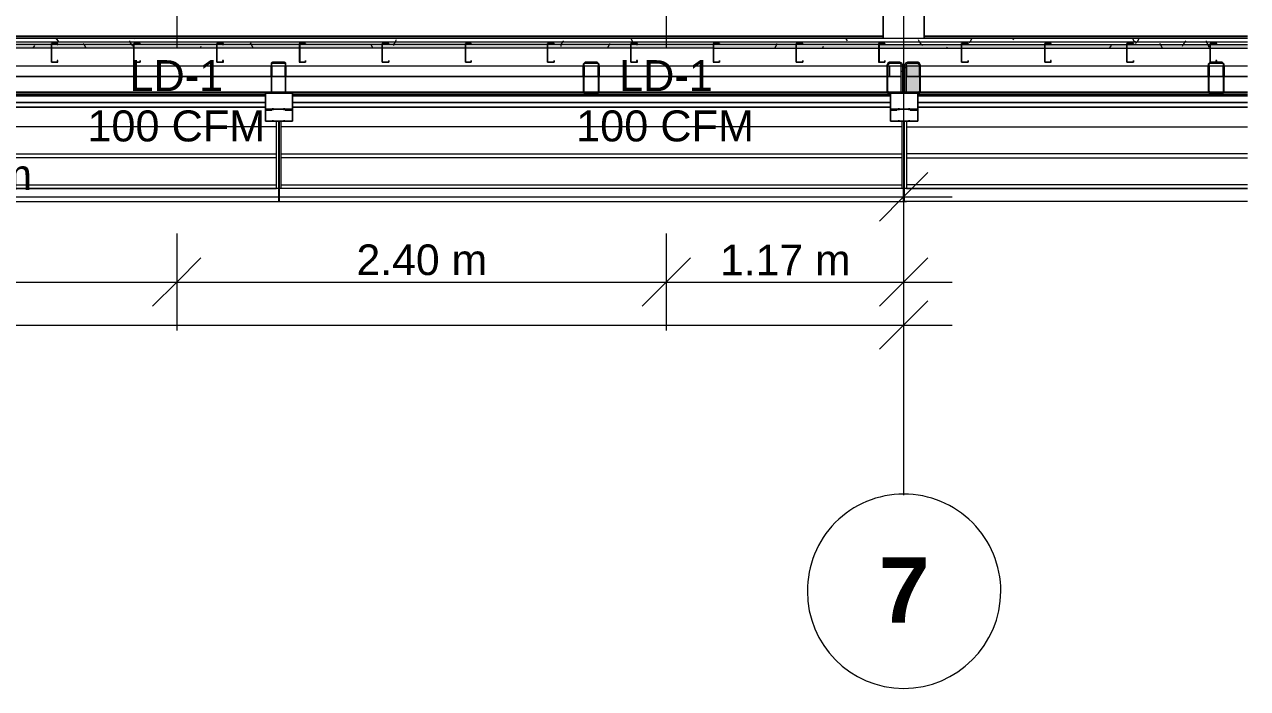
# Model space of a CAD drawing. Header units: metres. Extents: x -2 to 237, y -8 to 52.
# Drawn here: x 54.14 to 60.13, y 5.56 to 8.81 of the extents above; entities that cross this region are included whole.
import ezdxf

# ---------------------------------------------------------------- set-up
doc = ezdxf.new("R2010")
doc.units = ezdxf.units.M
doc.layers.add('HVAC - Ductos', color=5, linetype='Continuous', lineweight=0)
doc.layers.add('PDF_Text', color=7, linetype='Continuous', lineweight=0)
doc.layers.add('PDF_Geometry', color=7, linetype='Continuous', lineweight=0, true_color=0xaaaaaa)
doc.layers.add('PDF_Solid Fills', color=7, linetype='Continuous', lineweight=0, true_color=0xffffff)
doc.styles.add('PDF Helvetica', font='')
doc.styles.add('PDF Helvetica Bold', font='')
doc.styles.get('PDF Helvetica').set_extended_font_data('Helvetica')
doc.styles.get('PDF Helvetica Bold').set_extended_font_data('Helvetica', bold=True)

msp = doc.modelspace()

# ---------------------------------------------------------------- hatches: boundary and pattern name
at = {"layer": 'PDF_Solid Fills', "lineweight": 0, "transparency": 33554559}
h = msp.add_hatch(color=256, dxfattribs=at)
h.paths.add_polyline_path([(12.8691, 8.6982), (12.8691, 8.7165), (12.4614, 8.7165), (12.4614, 8.6982)])
h.paths.add_polyline_path([(58.328, 8.6982), (60.1333, 8.6982), (60.1333, 8.7165), (58.328, 8.7165)])
h.paths.add_polyline_path([(58.3235, 8.6982), (58.3235, 8.7165), (57.5171, 8.7165), (57.5171, 8.6982)])
h.paths.add_polyline_path([(57.5125, 8.6982), (57.5125, 8.7165), (55.4875, 8.7165), (55.4875, 8.6982)])
h.paths.add_polyline_path([(55.4829, 8.6982), (55.4829, 8.7165), (53.4578, 8.7165), (53.4578, 8.6982)])
h.paths.add_polyline_path([(53.4532, 8.6982), (53.4532, 8.7165), (52.6469, 8.7165), (52.6469, 8.6982)])
h.paths.add_polyline_path([(52.6423, 8.6982), (52.6423, 8.7165), (50.6171, 8.7165), (50.6171, 8.6982)])
h.paths.add_polyline_path([(50.6126, 8.6982), (50.6126, 8.7165), (48.5875, 8.7165), (48.5875, 8.6982)])
h.paths.add_polyline_path([(48.583, 8.6982), (48.583, 8.7165), (47.7766, 8.7165), (47.7766, 8.6982)])
h.paths.add_polyline_path([(47.772, 8.6982), (47.772, 8.7165), (45.7469, 8.7165), (45.7469, 8.6982)])
h.paths.add_polyline_path([(45.7423, 8.6982), (45.7423, 8.7165), (42.9063, 8.7165), (42.9063, 8.6982)])
h.paths.add_polyline_path([(42.9017, 8.6982), (42.9017, 8.7165), (40.8767, 8.7165), (40.8767, 8.6982)])
h.paths.add_polyline_path([(40.8721, 8.6982), (40.8721, 8.7165), (38.0361, 8.7165), (38.0361, 8.6982)])
h.paths.add_polyline_path([(38.0315, 8.6982), (38.0315, 8.7165), (36.0064, 8.7165), (36.0064, 8.6982)])
h.paths.add_polyline_path([(36.0018, 8.6982), (36.0018, 8.7165), (35.1954, 8.7165), (35.1954, 8.6982)])
h.paths.add_polyline_path([(35.1908, 8.6982), (35.1908, 8.7165), (33.1658, 8.7165), (33.1658, 8.6982)])
h.paths.add_polyline_path([(33.1612, 8.6982), (33.1612, 8.7165), (31.1361, 8.7165), (31.1361, 8.6982)])
h.paths.add_polyline_path([(31.1315, 8.6982), (31.1315, 8.7165), (30.3252, 8.7165), (30.3252, 8.6982)])
h.paths.add_polyline_path([(30.3206, 8.6982), (30.3206, 8.7165), (28.2955, 8.7165), (28.2955, 8.6982)])
h.paths.add_polyline_path([(28.2909, 8.6982), (28.2909, 8.7165), (26.2659, 8.7165), (26.2659, 8.6982)])
h.paths.add_polyline_path([(26.2613, 8.6982), (26.2613, 8.7165), (25.4549, 8.7165), (25.4549, 8.6982)])
h.paths.add_polyline_path([(25.4503, 8.6982), (25.4503, 8.7165), (23.4252, 8.7165), (23.4252, 8.6982)])
h.paths.add_polyline_path([(23.4206, 8.6982), (23.4206, 8.7165), (20.5846, 8.7165), (20.5846, 8.6982)])
h.paths.add_polyline_path([(20.58, 8.6982), (20.58, 8.7165), (18.555, 8.7165), (18.555, 8.6982)])
h.paths.add_polyline_path([(18.5504, 8.6982), (18.5504, 8.7165), (15.7143, 8.7165), (15.7143, 8.6982)])
h.paths.add_polyline_path([(15.7097, 8.6982), (15.7097, 8.7165), (13.6846, 8.7165), (13.6846, 8.6982)])
h.paths.add_polyline_path([(13.6801, 8.6982), (13.6801, 8.7165), (12.8737, 8.7165), (12.8737, 8.6982)])
h = msp.add_hatch(color=256, dxfattribs=at)
h.paths.add_polyline_path([(55.35, 8.6249), (55.35, 8.6295), (55.3455, 8.6295)])
h.paths.add_polyline_path([(55.35, 8.6203), (55.3455, 8.6203), (55.3455, 8.4783), (55.4187, 8.4783), (55.4187, 8.6203), (55.4141, 8.6203), (55.4141, 8.4828), (55.35, 8.4828)])
h.paths.add_polyline_path([(55.4187, 8.6249), (55.4187, 8.6295), (55.4141, 8.6295)])
h.paths.add_polyline_path([(55.4095, 8.6249), (55.4095, 8.6295), (55.3546, 8.6295)])
h = msp.add_hatch(color=256, dxfattribs=at)
h.paths.add_polyline_path([(56.949, 8.4783), (56.949, 8.4828), (56.8803, 8.4828), (56.9484, 8.4783)])
h.paths.add_polyline_path([(56.949, 8.4828), (56.9536, 8.6203), (56.949, 8.6203)])
h.paths.add_polyline_path([(56.9444, 8.6249), (56.9444, 8.6295), (56.8849, 8.6295)])
h.paths.add_polyline_path([(56.8803, 8.6203), (56.8757, 8.6203), (56.8757, 8.4874)])
for points in [[(58.3647, 8.4874), (58.3693, 8.492), (58.3739, 8.6249), (58.4334, 8.6249), (58.4334, 8.4828), (58.3739, 8.4874), (58.3693, 8.4874), (58.3693, 8.4783), (58.3699, 8.4783), (58.438, 8.4828), (58.4426, 8.6249), (58.438, 8.6295), (58.3693, 8.6295), (58.3647, 8.6203)], [(58.4564, 8.4874), (58.4564, 8.4783), (58.4569, 8.4783), (58.5251, 8.4828), (58.5297, 8.6241), (58.5297, 8.6249), (58.5251, 8.6295), (58.4564, 8.6295), (58.4518, 8.6203), (58.4518, 8.4874)]]:
    msp.add_hatch(color=256, dxfattribs=at).paths.add_polyline_path(points)
h = msp.add_hatch(color=256, dxfattribs=at)
h.paths.add_polyline_path([(59.946, 8.4783), (60.0141, 8.4828), (59.95, 8.4874), (59.9454, 8.4874), (59.9454, 8.4783)])
h.paths.add_polyline_path([(60.0187, 8.6203), (60.0141, 8.6203), (60.0141, 8.4828), (60.0187, 8.6197)])
h.paths.add_polyline_path([(60.0096, 8.6249), (60.0096, 8.6295), (59.9454, 8.6295)])
h.paths.add_polyline_path([(59.9454, 8.6203), (59.9408, 8.6203), (59.9408, 8.4874)])

# ---------------------------------------------------------------- linework, layer by layer
at = {"layer": 'HVAC - Ductos', "lineweight": 0}
for points in [[(54.8827, 8.9226), (54.8827, 8.7028)], [(57.2834, 8.9226), (57.2834, 8.7028)]]:
    msp.add_lwpolyline(points, dxfattribs=at)
at = {"layer": 'HVAC - Ductos', "color": 252, "lineweight": 0, "true_color": 0x939598}
for points in [[(58.4472, 8.2079), (58.4472, 7.9697), (58.4472, 7.7314)], [(58.5663, 8.0888), (58.4472, 7.9697), (58.328, 7.8506)], [(7.6277, 7.9697), (12.466, 7.9697), (30.8566, 7.9697), (40.0566, 7.9697), (49.2518, 7.9697), (58.6855, 7.9697)], [(54.8827, 7.791), (54.8827, 7.5527), (54.8827, 7.3145)], [(57.2834, 7.791), (57.2834, 7.5527), (57.2834, 7.3145)], [(58.4472, 7.791), (58.4472, 7.5527), (58.4472, 7.3145)], [(55.0018, 7.6719), (54.8827, 7.5527), (54.7636, 7.4337)], [(57.4026, 7.6719), (57.2834, 7.5527), (57.1644, 7.4337)], [(58.5663, 7.6719), (58.4472, 7.5527), (58.328, 7.4337)], [(58.4472, 7.5803), (58.4472, 7.342), (58.4472, 7.1037)], [(27.3654, 7.5527), (29.5646, 7.5527), (30.8566, 7.5527), (32.1715, 7.5527), (34.3661, 7.5527), (36.5607, 7.5527), (38.7599, 7.5527), (41.2478, 7.5527), (43.5661, 7.5527), (45.7607, 7.5527), (47.9553, 7.5527), (49.2518, 7.5527), (50.5622, 7.5527), (52.7614, 7.5527), (54.8827, 7.5527), (57.2834, 7.5527), (58.6855, 7.5527)], [(58.5663, 7.4611), (58.4472, 7.342), (58.328, 7.2229)], [(7.6277, 7.342), (58.6855, 7.342)]]:
    msp.add_lwpolyline(points, dxfattribs=at)
at = {"layer": 'PDF_Geometry', "lineweight": 0}
for points in [[(58.4472, 9.3213), (58.4472, 8.3316)], [(60.1333, 8.6111), (12.4614, 8.6111), (12.4614, 8.7485), (60.1333, 8.7485)], [(12.4614, 8.7302), (60.1333, 8.7302)], [(49.3527, 8.7485), (58.3464, 8.7485)], [(58.3464, 8.7485), (49.3527, 8.7485)], [(49.3527, 8.7485), (58.3464, 8.7485)], [(58.3464, 8.7485), (49.3527, 8.7485)], [(49.3527, 8.7485), (58.3464, 8.7485)], [(58.3464, 8.7485), (49.3527, 8.7485)], [(49.3527, 8.7485), (58.3464, 8.7485)], [(58.3464, 8.7485), (49.3527, 8.7485)], [(49.3527, 8.7485), (58.3464, 8.7485)], [(58.3464, 8.7485), (49.3527, 8.7485)], [(55.4829, 8.6982), (55.0797, 8.6982), (54.6719, 8.6982), (54.2687, 8.6982), (53.861, 8.6982), (53.4578, 8.6982), (53.0501, 8.6982), (52.6469, 8.6982)], [(55.4829, 8.7165), (55.0797, 8.7165), (54.6719, 8.7165), (54.2687, 8.7165), (53.861, 8.7165), (53.4578, 8.7165)], [(57.5125, 8.7165), (57.1094, 8.7165), (56.7016, 8.7165), (56.2984, 8.7165), (55.8907, 8.7165), (55.4875, 8.7165)], [(57.5125, 8.6982), (57.1094, 8.6982), (56.7016, 8.6982), (56.2984, 8.6982), (55.8907, 8.6982), (55.4875, 8.6982)], [(58.3235, 8.7165), (57.9203, 8.7165), (57.5171, 8.7165)], [(57.5171, 8.6982), (57.9203, 8.6982), (58.328, 8.6982), (58.7313, 8.6982), (59.139, 8.6982), (59.5422, 8.6982), (59.95, 8.6982), (60.1333, 8.6982)], [(58.328, 8.7165), (58.7313, 8.7165), (59.139, 8.7165), (59.5422, 8.7165), (59.95, 8.7165), (60.1333, 8.7165)], [(58.548, 8.7485), (60.1333, 8.7485), (58.548, 8.7485)], [(58.548, 8.7485), (60.1333, 8.7485), (58.548, 8.7485)], [(58.548, 8.7485), (60.1333, 8.7485), (58.548, 8.7485)], [(58.548, 8.7485), (60.1333, 8.7485), (58.548, 8.7485)], [(55.3455, 8.5607), (55.3455, 8.6111)], [(55.35, 8.6111), (55.35, 8.5607)], [(55.4141, 8.5607), (55.4141, 8.6111)], [(55.4141, 8.5791), (55.4187, 8.5837)], [(55.4187, 8.6111), (55.4187, 8.5607)], [(56.8757, 8.5607), (56.8757, 8.6111)], [(56.8803, 8.6111), (56.8803, 8.5607)], [(56.949, 8.6065), (56.9536, 8.6111), (56.9536, 8.5607)], [(56.949, 8.5607), (56.949, 8.6111)], [(58.3693, 8.6111), (58.3693, 8.5607)], [(58.3785, 8.6111), (58.3785, 8.5607)], [(58.4334, 8.5837), (58.4426, 8.5882)], [(58.4426, 8.5607), (58.4426, 8.6111)], [(58.4472, 8.5607), (58.4472, 8.6111)], [(58.4518, 8.6111), (58.4518, 8.5607)], [(58.4518, 8.6019), (58.4609, 8.6065)], [(58.4609, 8.6111), (58.4609, 8.5607)], [(58.4747, 8.6249), (58.4793, 8.6295)], [(58.5251, 8.5607), (58.5251, 8.6111)], [(58.5297, 8.5607), (58.5297, 8.6111)], [(59.95, 8.6295), (59.9454, 8.6249), (59.9408, 8.6203), (59.9408, 8.4874), (59.9454, 8.4782), (59.95, 8.4782), (60.0096, 8.4782), (60.0141, 8.4782), (60.0187, 8.4874), (60.0187, 8.6203), (60.0141, 8.6249), (60.0096, 8.6295), (59.982, 8.6295)], [(59.9408, 8.5607), (59.9408, 8.6111)], [(59.9408, 8.5837), (59.9454, 8.5882)], [(59.9454, 8.6111), (59.9454, 8.5607)], [(59.9866, 8.6249), (59.9912, 8.6295)], [(60.0141, 8.5607), (60.0141, 8.6111)], [(60.0187, 8.6111), (60.0187, 8.5607)], [(56.8757, 8.5333), (56.8803, 8.5378)], [(58.3647, 8.5149), (58.3693, 8.5195)], [(58.5251, 8.5515), (58.5297, 8.5561)], [(60.0141, 8.5333), (60.0187, 8.5378)], [(52.317, 7.9468), (55.3867, 7.9468), (55.3867, 7.9559), (55.3867, 7.9651), (55.3867, 7.9789), (55.3867, 7.9926), (55.3867, 8.0109), (55.3867, 8.3408), (55.3958, 8.3408), (55.4095, 8.3408), (55.4004, 8.3408), (55.4095, 8.3408), (55.3592, 8.3408), (55.3179, 8.3408), (55.3179, 8.3454), (55.3179, 8.3958), (55.3179, 8.4004), (55.3179, 8.405), (55.3179, 8.4736), (55.3179, 8.4782), (55.35, 8.4782), (55.3179, 8.4782), (55.3179, 8.4736), (55.3179, 8.405), (55.3179, 8.4004), (55.3179, 8.3958), (55.3179, 8.3454), (55.3179, 8.3408), (55.3592, 8.3408), (55.3729, 8.3408), (55.3683, 8.3408), (55.3821, 8.3408), (55.3867, 8.3408)], [(55.3455, 8.5103), (55.35, 8.5103)], [(55.4187, 8.4782), (55.4187, 8.4782)], [(55.4187, 8.4782), (55.4187, 8.4782)], [(56.9444, 8.4782), (56.9444, 8.4782)], [(56.949, 8.4828), (56.9536, 8.4874)], [(58.438, 8.3408), (58.4243, 8.3408), (58.4243, 8.3454), (58.4243, 8.3408), (58.438, 8.3408), (58.4472, 8.3408), (58.4518, 8.3408), (58.4609, 8.3408), (58.4747, 8.3408), (58.4655, 8.3408), (58.4747, 8.3408), (58.4243, 8.3408), (58.383, 8.3408), (58.383, 8.3454), (58.383, 8.3958), (58.383, 8.4004), (58.383, 8.405), (58.383, 8.4736), (58.383, 8.4782), (58.383, 8.4736), (58.383, 8.405), (58.383, 8.4004), (58.383, 8.3958), (58.383, 8.3454), (58.383, 8.3408), (58.4243, 8.3408), (58.4151, 8.3408), (58.4197, 8.3408), (58.4243, 8.3408), (58.4747, 8.3408), (58.4793, 8.3408), (58.4839, 8.3408), (58.4793, 8.3408), (58.4747, 8.3408), (58.4747, 8.3454), (58.4747, 8.3408), (58.4793, 8.3408), (58.4839, 8.3408), (58.4793, 8.3408), (58.4747, 8.3408), (58.4243, 8.3408), (58.4151, 8.3408), (58.4197, 8.3408), (58.4243, 8.3408), (58.4747, 8.3408), (58.4655, 8.3408), (58.4747, 8.3408), (58.4609, 8.3408), (58.4609, 8.0109), (60.1333, 8.0109)], [(58.4334, 8.4782), (58.4609, 8.4782), (58.4334, 8.4782)], [(58.4334, 8.4782), (58.4609, 8.4782), (58.4334, 8.4782)], [(58.4564, 8.4828), (58.4609, 8.4874)], [(59.9592, 8.4782), (59.9637, 8.4828)], [(55.3179, 8.3958), (55.3179, 8.3958)], [(55.3179, 8.3958), (55.3179, 8.3958)], [(55.3546, 8.3958), (55.3546, 8.4004), (55.3546, 8.405)], [(55.3546, 8.3958), (55.3546, 8.4004), (55.3546, 8.405)], [(55.3546, 8.405), (55.3546, 8.4004), (55.3546, 8.3958)], [(55.3546, 8.405), (55.3546, 8.4004), (55.3546, 8.3958)], [(55.4095, 8.3958), (55.4095, 8.4004), (55.4095, 8.405)], [(55.4095, 8.3958), (55.4095, 8.4004), (55.4095, 8.405)], [(55.4095, 8.3958), (55.4095, 8.4004), (55.4095, 8.405)], [(55.4095, 8.3958), (55.4095, 8.4004), (55.4095, 8.405)], [(55.4508, 8.3958), (55.4508, 8.3958)], [(55.4508, 8.3958), (55.4508, 8.3958)], [(56.8757, 8.4095), (56.9536, 8.4095)], [(58.383, 8.3958), (58.383, 8.3958)], [(58.383, 8.3958), (58.383, 8.3958)], [(58.4243, 8.3958), (58.4243, 8.4004), (58.4243, 8.405)], [(58.4243, 8.405), (58.4243, 8.4004), (58.4243, 8.3958)], [(58.4243, 8.405), (58.4243, 8.4004), (58.4243, 8.3958)], [(58.4747, 8.3958), (58.4747, 8.4004), (58.4747, 8.405)], [(58.4747, 8.3958), (58.4747, 8.4004), (58.4747, 8.405)], [(58.4747, 8.3958), (58.4747, 8.4004), (58.4747, 8.405)], [(58.5159, 8.3958), (58.5159, 8.3958)], [(58.5159, 8.3958), (58.5159, 8.3958)], [(59.9408, 8.4095), (60.0187, 8.4095)], [(52.3078, 8.3408), (52.2941, 8.3408), (52.2986, 8.3408), (52.2941, 8.3408), (52.3445, 8.3408), (52.3353, 8.3408), (52.3445, 8.3408), (52.3308, 8.3408), (52.3308, 8.0109), (55.3729, 8.0109), (55.3729, 8.3408)], [(55.3867, 8.0109), (55.3821, 8.0109), (55.3821, 7.9926), (55.3821, 7.9789), (55.3821, 7.9651), (55.3821, 7.9559), (55.3821, 7.9468), (58.4518, 7.9468), (58.4518, 7.9559), (58.4518, 7.9651), (58.4518, 7.9789), (58.4518, 7.9926), (58.4518, 8.0109), (58.4518, 8.3408), (58.4472, 8.3408), (58.438, 8.3408), (58.438, 8.0109), (55.3958, 8.0109), (55.3958, 8.3408), (55.4095, 8.3408), (55.4004, 8.3408), (55.4095, 8.3408), (55.3592, 8.3408), (55.3729, 8.3408), (55.3683, 8.3408), (55.3821, 8.3408), (55.3867, 8.3408), (55.3958, 8.3408)], [(55.3821, 8.3408), (55.3821, 8.0109)], [(58.4243, 8.3454), (58.4243, 8.3408)], [(58.4243, 8.3454), (58.4243, 8.3408)], [(58.4289, 8.3408), (58.4243, 8.3408), (58.4289, 8.3408)], [(58.4334, 8.3408), (58.4243, 8.3408), (58.4334, 8.3408)], [(58.438, 8.3408), (58.438, 8.3408)], [(58.438, 8.3408), (58.438, 8.3408)], [(58.4472, 8.3408), (58.4472, 8.0109)], [(58.4518, 8.3408), (58.4609, 8.3408)], [(55.3729, 8.3133), (52.3308, 8.3133)], [(58.438, 8.3133), (55.3958, 8.3133)], [(58.4472, 8.3316), (58.4472, 7.8552)], [(58.4609, 8.3133), (60.1333, 8.3133)], [(52.3308, 8.1804), (55.3729, 8.1804)], [(55.3729, 8.1621), (52.3308, 8.1621)], [(55.3958, 8.1804), (58.438, 8.1804)], [(58.438, 8.1621), (55.3958, 8.1621)], [(60.1333, 8.1804), (58.4609, 8.1804)], [(58.4609, 8.1621), (60.1333, 8.1621)], [(60.1332, 8.0109), (58.4472, 8.0109), (58.4518, 8.0109), (55.3821, 8.0109), (55.3867, 8.0109), (52.317, 8.0109), (52.3216, 8.0109), (49.2518, 8.0109), (49.2564, 8.0109), (46.1867, 8.0109), (46.1913, 8.0109), (43.1216, 8.0109), (43.1262, 8.0109), (40.0566, 8.0109), (40.0611, 8.0109), (36.9869, 8.0109), (36.996, 8.0109), (33.9217, 8.0109), (33.9263, 8.0109), (30.8566, 8.0109), (30.8612, 8.0109), (27.7915, 8.0109)], [(60.1332, 7.9468), (58.4472, 7.9468), (58.4472, 7.9559), (58.4472, 7.9651), (58.4472, 7.9789), (58.4472, 7.9926), (58.4472, 8.0109), (58.4518, 8.0109)], [(60.1333, 8.0293), (58.4609, 8.0293)], [(58.4472, 7.3786), (58.4472, 6.7464)], [(58.4472, 7.3015), (58.4472, 7.1457)], [(58.4472, 6.9854), (58.4472, 6.5088)]]:
    msp.add_lwpolyline(points, dxfattribs=at)
for points in [[(58.3464, 8.7485), (58.3464, 8.8814)], [(58.548, 8.7485), (58.548, 8.8814)], [(49.3527, 8.7577), (58.3464, 8.7577)], [(49.3527, 8.7577), (58.3464, 8.7577)], [(58.548, 8.7577), (60.1333, 8.7577)], [(58.548, 8.7577), (60.1333, 8.7577)], [(54.3008, 8.7211), (54.2687, 8.7211), (54.2687, 8.6295), (54.3008, 8.6295), (54.3008, 8.6386), (54.2963, 8.6386), (54.2963, 8.6295), (54.2687, 8.6295), (54.2687, 8.7211), (54.2963, 8.7211), (54.2963, 8.7165), (54.3008, 8.7165)], [(54.704, 8.7211), (54.6765, 8.7211), (54.6719, 8.7211), (54.6719, 8.6295), (54.6765, 8.6295), (54.704, 8.6295), (54.704, 8.6386), (54.704, 8.6295), (54.6765, 8.6295), (54.6719, 8.6295), (54.6719, 8.7211), (54.6765, 8.7211), (54.704, 8.7211), (54.704, 8.7165)], [(55.1118, 8.7211), (55.0797, 8.7211), (55.0797, 8.6295), (55.1118, 8.6295), (55.1118, 8.6386), (55.1072, 8.6386), (55.1072, 8.6295), (55.0797, 8.6295), (55.0797, 8.7211), (55.1072, 8.7211), (55.1072, 8.7165), (55.1118, 8.7165)], [(55.515, 8.7211), (55.4875, 8.7211), (55.4829, 8.7211), (55.4829, 8.6295), (55.4875, 8.6295), (55.515, 8.6295), (55.515, 8.6386), (55.515, 8.6295), (55.4875, 8.6295), (55.4875, 8.7211), (55.515, 8.7211), (55.515, 8.7165)], [(55.9227, 8.7211), (55.8907, 8.7211), (55.8907, 8.6295), (55.9227, 8.6295), (55.9227, 8.6386), (55.9227, 8.6295), (55.8907, 8.6295), (55.8907, 8.7211), (55.9227, 8.7211), (55.9227, 8.7165)], [(56.3259, 8.7211), (56.2984, 8.7211), (56.2984, 8.6295), (56.3259, 8.6295), (56.3259, 8.6386), (56.3259, 8.6295), (56.2984, 8.6295), (56.2984, 8.7211), (56.3259, 8.7211), (56.3259, 8.7165)], [(56.7336, 8.7211), (56.7062, 8.7211), (56.7016, 8.7211), (56.7016, 8.6295), (56.7062, 8.6295), (56.7336, 8.6295), (56.7336, 8.6386), (56.7336, 8.6295), (56.7062, 8.6295), (56.7016, 8.6295), (56.7016, 8.7211), (56.7062, 8.7211), (56.7336, 8.7211), (56.7336, 8.7165)], [(57.1414, 8.7211), (57.1094, 8.7211), (57.1094, 8.6295), (57.1414, 8.6295), (57.1414, 8.6386), (57.1368, 8.6386), (57.1368, 8.6295), (57.1094, 8.6295), (57.1094, 8.7211), (57.1368, 8.7211), (57.1368, 8.7165), (57.1414, 8.7165)], [(57.5446, 8.7211), (57.5171, 8.7211), (57.5125, 8.7211), (57.5125, 8.6295), (57.5171, 8.6295), (57.5446, 8.6295), (57.5446, 8.6386), (57.5446, 8.6295), (57.5171, 8.6295), (57.5171, 8.7211), (57.5446, 8.7211), (57.5446, 8.7165)], [(57.9524, 8.7211), (57.9203, 8.7211), (57.9203, 8.6295), (57.9524, 8.6295), (57.9524, 8.6386), (57.9524, 8.6295), (57.9203, 8.6295), (57.9203, 8.7211), (57.9524, 8.7211), (57.9524, 8.7165)], [(58.3556, 8.7211), (58.328, 8.7211), (58.3235, 8.7211), (58.3235, 8.6295), (58.328, 8.6295), (58.3556, 8.6295), (58.3556, 8.6386), (58.3556, 8.6295), (58.328, 8.6295), (58.328, 8.7211), (58.3556, 8.7211), (58.3556, 8.7165)], [(58.548, 8.7485), (60.1333, 8.7485)], [(58.7633, 8.7211), (58.7313, 8.7211), (58.7313, 8.6295), (58.7633, 8.6295), (58.7633, 8.6386), (58.7633, 8.6295), (58.7313, 8.6295), (58.7313, 8.7211), (58.7633, 8.7211), (58.7633, 8.7165)], [(59.1711, 8.7211), (59.139, 8.7211), (59.139, 8.6295), (59.1711, 8.6295), (59.1711, 8.6386), (59.1665, 8.6386), (59.1665, 8.6295), (59.139, 8.6295), (59.139, 8.7211), (59.1665, 8.7211), (59.1665, 8.7165), (59.1711, 8.7165)], [(59.5743, 8.7211), (59.5468, 8.7211), (59.5422, 8.7211), (59.5422, 8.6295), (59.5468, 8.6295), (59.5743, 8.6295), (59.5743, 8.6386), (59.5743, 8.6295), (59.5468, 8.6295), (59.5422, 8.6295), (59.5422, 8.7211), (59.5468, 8.7211), (59.5743, 8.7211), (59.5743, 8.7165)], [(59.982, 8.7211), (59.95, 8.7211), (59.95, 8.6295), (59.982, 8.6295), (59.982, 8.6386), (59.9774, 8.6386), (59.9774, 8.6295), (59.95, 8.6295), (59.95, 8.7211), (59.9774, 8.7211), (59.9774, 8.7165), (59.982, 8.7165)], [(55.3455, 8.4874), (55.3455, 8.4782), (55.3546, 8.4782), (55.4095, 8.4782), (55.4187, 8.4782), (55.4187, 8.4874), (55.4187, 8.6203), (55.4187, 8.6249), (55.4095, 8.6295), (55.3546, 8.6295), (55.3455, 8.6249), (55.3455, 8.6203)], [(55.4095, 8.4828), (55.3546, 8.4828), (55.35, 8.4828), (55.35, 8.4874), (55.35, 8.6203), (55.35, 8.6249), (55.3546, 8.6249), (55.4095, 8.6249), (55.4141, 8.6249), (55.4141, 8.6203), (55.4141, 8.4874), (55.4141, 8.4828)], [(56.8757, 8.4874), (56.8803, 8.4782), (56.8849, 8.4782), (56.9444, 8.4782), (56.949, 8.4782), (56.9536, 8.4874), (56.9536, 8.6203), (56.949, 8.6249), (56.9444, 8.6295), (56.8849, 8.6295), (56.8803, 8.6249), (56.8757, 8.6203)], [(56.9444, 8.4828), (56.8849, 8.4828), (56.8803, 8.4828), (56.8803, 8.4874), (56.8803, 8.6203), (56.8803, 8.6249), (56.8849, 8.6249), (56.9444, 8.6249), (56.949, 8.6249), (56.949, 8.6203), (56.949, 8.4874), (56.949, 8.4828)], [(58.4289, 8.6295), (58.3785, 8.6295), (58.3693, 8.6249), (58.3647, 8.6157), (58.3647, 8.4874), (58.3693, 8.4782), (58.3785, 8.4782), (58.4289, 8.4782), (58.438, 8.4782), (58.4426, 8.4874), (58.4426, 8.6157), (58.438, 8.6249)], [(58.3693, 8.6157), (58.3739, 8.6203), (58.3785, 8.6249), (58.4289, 8.6249), (58.4334, 8.6203), (58.4334, 8.6157), (58.4334, 8.4874), (58.4334, 8.4828), (58.4289, 8.4828), (58.3785, 8.4828), (58.3739, 8.4828), (58.3693, 8.4874)], [(58.5159, 8.6295), (58.4655, 8.6295), (58.4564, 8.6249), (58.4518, 8.6157), (58.4518, 8.4874), (58.4564, 8.4782), (58.4655, 8.4782), (58.5159, 8.4782), (58.5251, 8.4782), (58.5297, 8.4874), (58.5297, 8.6157), (58.5251, 8.6249)], [(58.5159, 8.6249), (58.5205, 8.6203), (58.5251, 8.6157), (58.5251, 8.4874), (58.5205, 8.4828), (58.5159, 8.4828), (58.4655, 8.4828), (58.4609, 8.4828), (58.4609, 8.4874), (58.4609, 8.6157), (58.4609, 8.6203), (58.4655, 8.6249)], [(59.95, 8.6249), (60.0096, 8.6249), (60.0141, 8.6249), (60.0141, 8.6203), (60.0141, 8.4874), (60.0141, 8.4828), (60.0096, 8.4828), (59.95, 8.4828), (59.9454, 8.4874), (59.9454, 8.6203)], [(55.3455, 8.5607), (53.9251, 8.5607)], [(55.3821, 8.5607), (55.4141, 8.5607), (55.3821, 8.5607), (55.35, 8.5607)], [(55.4187, 8.5607), (56.8757, 8.5607)], [(56.8803, 8.5607), (56.9123, 8.5607)], [(56.9123, 8.5607), (56.949, 8.5607)], [(56.9536, 8.5607), (58.3647, 8.5607)], [(58.3693, 8.5607), (58.4334, 8.5607)], [(58.4518, 8.5607), (58.4472, 8.5607), (58.4426, 8.5607), (58.4472, 8.5607)], [(58.5251, 8.5607), (58.4609, 8.5607)], [(59.9408, 8.5607), (58.5297, 8.5607)], [(59.9774, 8.5607), (60.0141, 8.5607), (59.9774, 8.5607), (59.9454, 8.5607)], [(60.1333, 8.5607), (60.0187, 8.5607)], [(55.3179, 8.4736), (53.8472, 8.4736)], [(55.3179, 8.4645), (53.8472, 8.4645)], [(55.3455, 8.4828), (53.9251, 8.4828)], [(55.3821, 8.4828), (55.35, 8.4828)], [(55.4508, 8.3408), (55.4095, 8.3408), (55.4141, 8.3408), (55.4187, 8.3408), (55.4141, 8.3408), (55.4095, 8.3408), (55.3546, 8.3408), (55.35, 8.3408), (55.3546, 8.3408), (55.3546, 8.3454), (55.3546, 8.3408), (55.35, 8.3408), (55.3546, 8.3408), (55.4095, 8.3408), (55.4141, 8.3408), (55.4187, 8.3408), (55.4141, 8.3408), (55.4095, 8.3408), (55.4508, 8.3408), (55.4508, 8.3454), (55.4508, 8.3958), (55.4508, 8.4004), (55.4508, 8.405), (55.4508, 8.4736), (55.4508, 8.4782), (55.4141, 8.4782), (55.4508, 8.4782), (55.4508, 8.4736), (55.4508, 8.405), (55.4508, 8.4004), (55.4508, 8.3958), (55.4508, 8.3454)], [(55.4141, 8.4828), (55.3821, 8.4828)], [(56.8757, 8.4828), (55.4187, 8.4828)], [(56.9123, 8.4736), (55.4508, 8.4736)], [(56.9123, 8.4645), (55.4508, 8.4645)], [(56.9123, 8.4828), (56.8803, 8.4828)], [(56.949, 8.4828), (56.9123, 8.4828)], [(58.383, 8.4736), (56.9123, 8.4736)], [(58.383, 8.4645), (56.9123, 8.4645)], [(58.3693, 8.4828), (56.9536, 8.4828)], [(58.4289, 8.4828), (58.3739, 8.4828)], [(58.4334, 8.4782), (58.4609, 8.4782)], [(58.4472, 8.4828), (58.438, 8.4828)], [(58.4564, 8.4828), (58.4472, 8.4828)], [(58.5205, 8.4828), (58.4655, 8.4828)], [(58.5159, 8.3408), (58.4747, 8.3408), (58.5159, 8.3408), (58.5159, 8.3454), (58.5159, 8.3958), (58.5159, 8.4004), (58.5159, 8.405), (58.5159, 8.4736), (58.5159, 8.4782), (58.5159, 8.4736), (58.5159, 8.405), (58.5159, 8.4004), (58.5159, 8.3958), (58.5159, 8.3454)], [(59.9774, 8.4736), (58.5159, 8.4736)], [(59.9774, 8.4645), (58.5159, 8.4645)], [(59.9774, 8.4828), (59.9454, 8.4828), (58.5297, 8.4828), (59.9454, 8.4828)], [(60.0141, 8.4828), (59.9774, 8.4828)], [(59.9774, 8.4736), (60.1332, 8.4736)], [(59.9774, 8.4645), (60.1332, 8.4645)], [(60.0187, 8.4828), (60.1333, 8.4828)], [(53.8472, 8.4095), (55.3179, 8.4095), (53.8472, 8.4095), (52.3857, 8.4095)], [(55.3179, 8.4325), (53.8472, 8.4325)], [(55.3179, 8.4004), (55.4508, 8.4004), (55.4508, 8.405), (55.4508, 8.4004), (55.3179, 8.4004), (55.3179, 8.405)], [(55.35, 8.3958), (55.3179, 8.3958)], [(55.3546, 8.405), (55.3546, 8.4004), (55.3546, 8.3958), (55.3546, 8.4004)], [(55.3546, 8.3958), (55.3546, 8.4004), (55.3546, 8.405), (55.3546, 8.4004)], [(55.4095, 8.405), (55.4095, 8.4004), (55.4095, 8.3958), (55.4095, 8.4004)], [(55.4095, 8.405), (55.4095, 8.4004), (55.4095, 8.3958), (55.4095, 8.4004)], [(55.4508, 8.3958), (55.4141, 8.3958)], [(56.9123, 8.4325), (55.4508, 8.4325)], [(56.9123, 8.4095), (55.4508, 8.4095)], [(58.383, 8.4325), (56.9123, 8.4325)], [(58.383, 8.4095), (56.9123, 8.4095)], [(58.383, 8.4004), (58.5159, 8.4004), (58.5159, 8.405), (58.5159, 8.4004), (58.383, 8.4004), (58.383, 8.405)], [(58.4151, 8.3958), (58.383, 8.3958)], [(58.4243, 8.405), (58.4243, 8.4004), (58.4243, 8.3958), (58.4243, 8.4004)], [(58.4243, 8.3958), (58.4243, 8.4004), (58.4243, 8.405), (58.4243, 8.4004)], [(58.4747, 8.405), (58.4747, 8.4004), (58.4747, 8.3958), (58.4747, 8.4004)], [(58.4747, 8.405), (58.4747, 8.4004), (58.4747, 8.3958), (58.4747, 8.4004)], [(58.5159, 8.3958), (58.4793, 8.3958)], [(59.9774, 8.4325), (58.5159, 8.4325)], [(58.5159, 8.4095), (59.9774, 8.4095), (60.1332, 8.4095), (59.9774, 8.4095)], [(59.9774, 8.4325), (60.1332, 8.4325)], [(55.3546, 8.3408), (55.3546, 8.3454)], [(55.3637, 8.3408), (55.3592, 8.3408), (55.3546, 8.3408), (55.3592, 8.3408), (55.3546, 8.3408), (55.3592, 8.3408)], [(55.3637, 8.3408), (55.3592, 8.3408), (55.3546, 8.3408), (55.3592, 8.3408), (55.3546, 8.3408), (55.3592, 8.3408)], [(55.4095, 8.3454), (55.4095, 8.3408)], [(55.4095, 8.3454), (55.4095, 8.3408)], [(58.4747, 8.3454), (58.4747, 8.3408)], [(55.3821, 8.3133), (55.3867, 8.3133)], [(58.4472, 8.3133), (58.4518, 8.3133)]]:
    msp.add_lwpolyline(points, close=True, dxfattribs=at)
at = {"layer": 'PDF_Geometry', "color": 254, "lineweight": 0, "true_color": 0xeaeaea}
for points in [[(54.1863, 8.7119), (54.1771, 8.6982)], [(54.3054, 8.7302), (54.2917, 8.7485)], [(54.3054, 8.7302), (54.3054, 8.7302)], [(54.4383, 8.6982), (54.4291, 8.7165), (54.4246, 8.7211)], [(54.6674, 8.7074), (54.6628, 8.7165), (54.6536, 8.7302), (54.6536, 8.7348)], [(54.6765, 8.7485), (54.6719, 8.744)], [(55.0018, 8.7074), (54.9972, 8.6982)], [(55.2584, 8.6982), (55.2493, 8.7165), (55.2447, 8.7257)], [(55.8357, 8.7165), (55.8357, 8.7165)], [(55.8448, 8.6982), (55.8357, 8.7165)], [(55.9593, 8.7394), (55.9548, 8.7302), (55.9456, 8.7165), (55.9456, 8.7119)], [(56.642, 8.6982), (56.642, 8.6982)], [(56.7795, 8.7348), (56.7749, 8.7302), (56.7658, 8.7165), (56.7658, 8.7074)], [(57.0085, 8.7211), (57.004, 8.7165), (56.9948, 8.6982)], [(57.1231, 8.7211), (57.1185, 8.7302), (57.1094, 8.7485)], [(57.1277, 8.7165), (57.1231, 8.7165)], [(57.8241, 8.7211), (57.8241, 8.7165), (57.815, 8.6982)], [(58.0532, 8.7074), (58.0486, 8.6982)], [(58.1723, 8.7348), (58.1631, 8.7485)], [(58.5389, 8.7119), (58.5343, 8.7165), (58.5251, 8.7302), (58.5205, 8.7394)], [(58.6625, 8.6982), (58.6579, 8.7028)], [(58.7816, 8.7485), (58.7725, 8.7302), (58.7679, 8.7257)], [(58.9878, 8.7394), (58.9832, 8.7485)], [(59.4643, 8.7119), (59.4552, 8.6982)], [(59.5835, 8.7302), (59.5789, 8.7302), (59.5697, 8.7485)], [(59.6018, 8.7485), (59.5926, 8.7302), (59.5835, 8.7211)], [(59.7163, 8.6982), (59.7071, 8.7165), (59.7025, 8.7211)], [(59.8308, 8.7348), (59.8263, 8.7302), (59.8171, 8.7165), (59.8125, 8.7074)], [(59.9454, 8.7028), (59.9408, 8.7165), (59.9316, 8.7302), (59.9316, 8.7348)]]:
    msp.add_lwpolyline(points, dxfattribs=at)
at = {"layer": 'PDF_Geometry', "color": 254, "lineweight": 0, "true_color": 0xd2d2d2}
for points in [[(59.5743, 8.7165), (59.5743, 8.7165)], [(55.4829, 8.6477), (55.4875, 8.6477)], [(57.1094, 8.6432), (57.1094, 8.6432)], [(57.5125, 8.6661), (57.5171, 8.6661)], [(59.139, 8.6615), (59.139, 8.6615)], [(59.5422, 8.6844), (59.5422, 8.6844)], [(55.0843, 8.6295), (55.0843, 8.6295)]]:
    msp.add_lwpolyline(points, dxfattribs=at)
at = {"layer": 'PDF_Geometry', "color": 252, "lineweight": 0, "true_color": 0x939598}
for points in [[(55.3867, 8.1804), (55.3821, 8.1804)], [(55.3821, 8.1621), (55.3867, 8.1621)], [(58.4518, 8.1804), (58.4472, 8.1804)], [(58.4472, 8.1621), (58.4518, 8.1621)], [(55.3867, 8.0293), (55.3821, 8.0293)], [(58.4518, 8.0293), (58.4472, 8.0293)]]:
    msp.add_lwpolyline(points, close=True, dxfattribs=at)
for points in [[(52.3308, 8.0293), (55.3729, 8.0293)], [(55.3958, 8.0293), (58.438, 8.0293)], [(55.3729, 7.9468), (55.3821, 7.9468)], [(55.3729, 7.9468), (55.3729, 7.9468)], [(55.3821, 7.9468), (55.3821, 7.9468)], [(55.3867, 7.9468), (55.3958, 7.9468)], [(55.3867, 7.9468), (55.3867, 7.9468)], [(55.3958, 7.9468), (55.3958, 7.9468)], [(58.438, 7.9468), (58.4472, 7.9468)], [(58.438, 7.9468), (58.438, 7.9468)], [(58.4472, 7.9468), (58.4472, 7.9468)], [(58.4518, 7.9468), (58.4609, 7.9468)], [(58.4518, 7.9468), (58.4518, 7.9468)], [(58.4609, 7.9468), (58.4609, 7.9468)], [(58.4472, 7.6994), (58.4472, 7.539)]]:
    msp.add_lwpolyline(points, dxfattribs=at)
at = {"layer": 'PDF_Geometry', "lineweight": 0}
msp.add_lwpolyline([(58.4472, 6.5134, 0.416648), (57.9753, 6.0369, 0.413028), (58.4472, 5.5605, 0.411018), (58.9237, 6.0369, 0.414633)], format="xyb", close=True, dxfattribs=at)

# ---------------------------------------------------------------- texts
at = {"layer": 'PDF_Text', "lineweight": 0, "char_height": 0.1519, "attachment_point": 4, "style": 'PDF Helvetica'}
for s, insert in [('LD-1', (54.6509, 8.5641)), ('LD-1', (57.0517, 8.5641)), ('100 CFM', (54.4447, 8.3167)), ('100 CFM', (56.841, 8.3167))]:
    msp.add_mtext(s, dxfattribs=dict(at, insert=insert))
at = {"layer": 'PDF_Text', "color": 252, "lineweight": 0, "true_color": 0x939598, "char_height": 0.15002, "attachment_point": 4, "style": 'PDF Helvetica'}
for s, insert in [('9.20 m', (53.5329, 8.0778)), ('2.40 m', (55.7643, 7.6608)), ('1.17 m', (57.5466, 7.6608))]:
    msp.add_mtext(s, dxfattribs=dict(at, insert=insert))
at = {"layer": 'PDF_Text', "color": 253, "lineweight": 0, "true_color": 0xaaaaaa, "insert": (58.3255, 6.0432), "char_height": 0.3201, "attachment_point": 4, "style": 'PDF Helvetica Bold'}
msp.add_mtext('7', dxfattribs=at)

doc.saveas('drawing.dxf')
